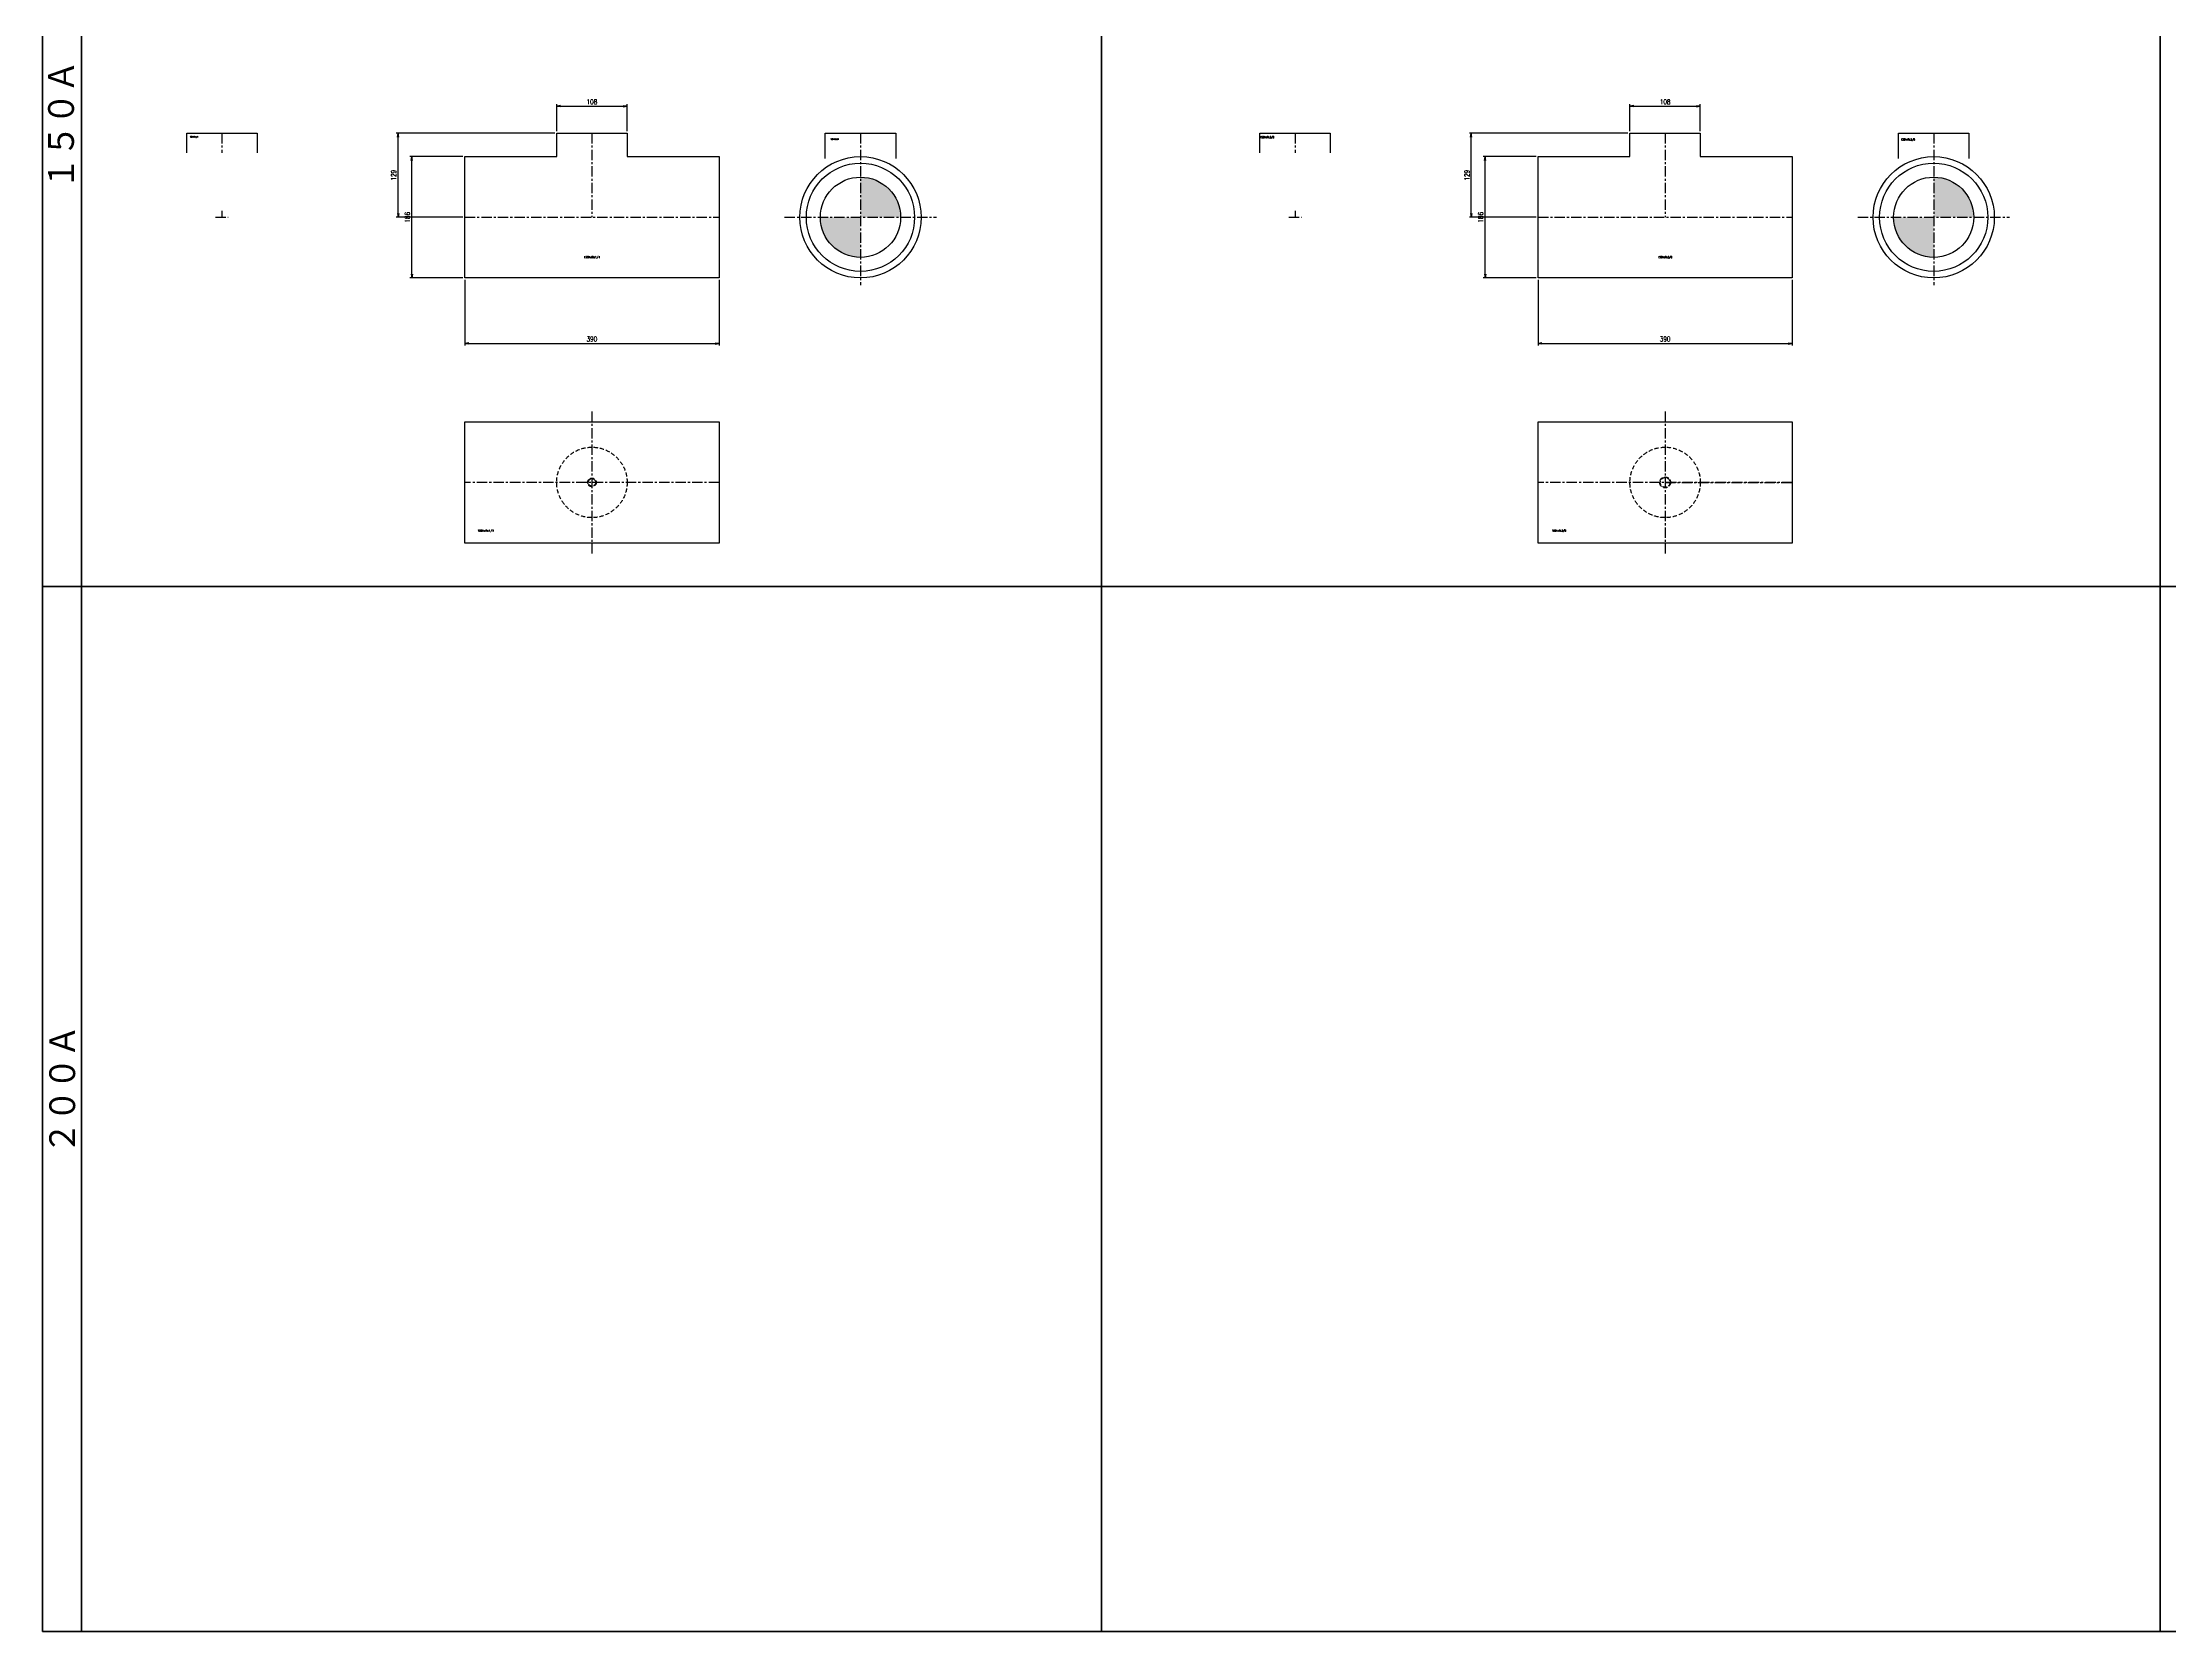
# Model space of a CAD drawing. Header units: millimetres. Extents: x 1711 to 90196, y -23291 to 8516.
# Drawn here: x 53483 to 56746, y -8055 to -5618 of the extents above; entities that cross this region are included whole.
import ezdxf
from ezdxf.enums import TextEntityAlignment as Align

# ---------------------------------------------------------------- set-up
doc = ezdxf.new("R2010")
doc.units = ezdxf.units.MM
doc.header["$PDMODE"] = 35
doc.linetypes.add('CENTER', pattern=[50.8, 31.75, -6.35, 6.35, -6.35])
doc.linetypes.add('HIDDEN', pattern=[9.525, 6.35, -3.175])
doc.layers.add('line', color=153, linetype='Continuous', lineweight=50)
for name, color, linetype in [('寸法', 2, 'Continuous'), ('配管-CVP', 4, 'Continuous'), ('＃配管（PVC)', 21, 'Continuous')]:
    doc.layers.add(name, color=color, linetype=linetype)
doc.styles.add('kpk', font='romans.shx', dxfattribs={"width": 0.7, "bigfont": 'extfont2.shx'})
doc.styles.get("Standard").update_dxf_attribs({"font": 'romans.shx', "bigfont": 'extfont.shx'})
doc.dimstyles.new('KPK-3', dxfattribs={"dimscale": 3, "dimtxt": 2.5, "dimasz": 2, "dimexe": 1, "dimexo": 1, "dimgap": 1, "dimtad": 3, "dimdec": 1, "dimdsep": 46, "dimtxsty": 'kpk', "dimblk": 'OPEN', "dimcen": 2.5, "dimclrd": 2, "dimclre": 2, "dimclrt": 4, "dimadec": 1, "dimazin": 2, "dimtfac": 1, "dimtdec": 1, "dimtmove": 0, "dimatfit": 2, "dimldrblk": 'OPEN', "dimfxl": 0, "dimlwd": -1, "dimlwe": -1, "dimarcsym": 0})

# ---------------------------------------------------------------- blocks, each defined once
blk = doc.blocks.new('_Open')
at = {"color": 0, "linetype": 'ByBlock', "lineweight": -2}
for p, q in [((-1, 0.17), (0, 0)), ((-1, -0.17), (0, 0)), ((0, 0), (-1, 0))]:
    blk.add_line(p, q, dxfattribs=at)
blk = doc.blocks.new('*D2282')
at = {"layer": 'Defpoints', "color": 0, "transparency": 16777216}
for p in [(54049.4, -5793.2), (54130.7, -5793.2), (54130.7, -5979.2)]:
    blk.add_point(p, dxfattribs=at)
at = {"layer": '寸法', "color": 2, "transparency": 16777216}
for p, q in [((54127.7, -5793.2), (54046.4, -5793.2)), ((54049.4, -5973.2), (54049.4, -5799.2)), ((54127.7, -5979.2), (54046.4, -5979.2))]:
    blk.add_line(p, q, dxfattribs=at)
at = {"layer": '寸法', "color": 2, "transparency": 16777216, "xscale": 6, "yscale": 6, "zscale": 6}
for p, rotation in [((54049.4, -5793.2), 90), ((54049.4, -5979.2), 270)]:
    blk.add_blockref('_Open', p, dxfattribs=dict(at, rotation=rotation))
at = {"layer": '寸法', "color": 4, "transparency": 16777216, "insert": (54042.7, -5886.2), "char_height": 7.5, "attachment_point": 5, "rotation": 90, "style": 'kpk', "bg_fill": 3, "box_fill_scale": 1.1, "bg_fill_color": 256, "bg_fill_true_color": 13158600, "bg_fill_transparency": 0}
blk.add_mtext('186', dxfattribs=at)
blk = doc.blocks.new('*D2283')
at = {"layer": 'Defpoints', "color": 0, "transparency": 16777216}
for p in [(54028.4, -5757.2), (54271.7, -5757.2), (54130.7, -5886.2)]:
    blk.add_point(p, dxfattribs=at)
at = {"layer": '寸法', "color": 2, "transparency": 16777216}
for p, q in [((54268.7, -5757.2), (54025.4, -5757.2)), ((54028.4, -5880.2), (54028.4, -5763.2)), ((54127.7, -5886.2), (54025.4, -5886.2))]:
    blk.add_line(p, q, dxfattribs=at)
at = {"layer": '寸法', "color": 2, "transparency": 16777216, "xscale": 6, "yscale": 6, "zscale": 6}
for p, rotation in [((54028.4, -5757.2), 90), ((54028.4, -5886.2), 270)]:
    blk.add_blockref('_Open', p, dxfattribs=dict(at, rotation=rotation))
at = {"layer": '寸法', "color": 4, "transparency": 16777216, "insert": (54021.7, -5821.7), "char_height": 7.5, "attachment_point": 5, "rotation": 90, "style": 'kpk', "bg_fill": 3, "box_fill_scale": 1.1, "bg_fill_color": 256, "bg_fill_true_color": 13158600, "bg_fill_transparency": 0}
blk.add_mtext('129', dxfattribs=at)
blk = doc.blocks.new('*D2284')
at = {"layer": 'Defpoints', "color": 0, "transparency": 16777216}
for p in [(54130.7, -5979.2), (54520.7, -5979.2), (54520.7, -6079.7)]:
    blk.add_point(p, dxfattribs=at)
at = {"layer": '寸法', "color": 2, "transparency": 16777216}
for p, q in [((54130.7, -5982.2), (54130.7, -6082.7)), ((54520.7, -5982.2), (54520.7, -6082.7)), ((54136.7, -6079.7), (54514.7, -6079.7))]:
    blk.add_line(p, q, dxfattribs=at)
at = {"layer": '寸法', "color": 2, "transparency": 16777216, "xscale": 6, "yscale": 6, "zscale": 6, "rotation": 180}
blk.add_blockref('_Open', (54130.7, -6079.7), dxfattribs=at)
at = {"layer": '寸法', "color": 2, "transparency": 16777216, "xscale": 6, "yscale": 6, "zscale": 6}
blk.add_blockref('_Open', (54520.7, -6079.7), dxfattribs=at)
at = {"layer": '寸法', "color": 4, "transparency": 16777216, "insert": (54325.7, -6072.9), "char_height": 7.5, "attachment_point": 5, "style": 'kpk', "bg_fill": 3, "box_fill_scale": 1.1, "bg_fill_color": 256, "bg_fill_true_color": 13158600, "bg_fill_transparency": 0}
blk.add_mtext('390', dxfattribs=at)
blk = doc.blocks.new('*D2285')
at = {"layer": 'Defpoints', "color": 0, "transparency": 16777216}
for p in [(54379.7, -5715.9), (54271.7, -5757.2), (54379.7, -5757.2)]:
    blk.add_point(p, dxfattribs=at)
at = {"layer": '寸法', "color": 2, "transparency": 16777216}
for p, q in [((54271.7, -5754.2), (54271.7, -5712.9)), ((54277.7, -5715.9), (54373.7, -5715.9)), ((54379.7, -5754.2), (54379.7, -5712.9))]:
    blk.add_line(p, q, dxfattribs=at)
at = {"layer": '寸法', "color": 2, "transparency": 16777216, "xscale": 6, "yscale": 6, "zscale": 6, "rotation": 180}
blk.add_blockref('_Open', (54271.7, -5715.9), dxfattribs=at)
at = {"layer": '寸法', "color": 2, "transparency": 16777216, "xscale": 6, "yscale": 6, "zscale": 6}
blk.add_blockref('_Open', (54379.7, -5715.9), dxfattribs=at)
at = {"layer": '寸法', "color": 4, "transparency": 16777216, "insert": (54325.7, -5709.1), "char_height": 7.5, "attachment_point": 5, "style": 'kpk', "bg_fill": 3, "box_fill_scale": 1.1, "bg_fill_color": 256, "bg_fill_true_color": 13158600, "bg_fill_transparency": 0}
blk.add_mtext('108', dxfattribs=at)
blk = doc.blocks.new('A$Cb0ec0105')
at = {"layer": 'line'}
for p, q in [((0, 0), (0, -9662.3)), ((60, 0), (60, -9662.3)), ((1624.4, -9662.3), (1624.4, -100)), ((3248.7, -100), (3248.7, -9662.3)), ((13681.8, -8060), (0, -8060)), ((13681.8, -9662.3), (0, -9662.3))]:
    blk.add_line(p, q, dxfattribs=at)
at = {"layer": 'line', "char_height": 45, "attachment_point": 5, "rotation": 90}
for s, insert in [('１５０Ａ', (30, -7352)), ('２００Ａ', (31.8, -8831.3))]:
    blk.add_mtext(s, dxfattribs=dict(at, insert=insert))
blk = doc.blocks.new('150AxRc1／4-ねじ付BT『Ｔ型』-正面')
at = {"layer": '＃配管（PVC)', "color": 2, "linetype": 'CENTER', "ltscale": 0.5}
for p, q in [((0, 129), (0, 0)), ((-195, 0), (195, 0))]:
    blk.add_line(p, q, dxfattribs=at)
at = {"layer": '＃配管（PVC)', "color": 0, "linetype": 'ByBlock'}
blk.add_lwpolyline([(-195, 93), (-54, 93), (-54, 129), (54, 129), (54, 93), (195, 93), (195, -93), (-195, -93)], close=True, dxfattribs=at)
at = {"layer": 'Defpoints', "color": 6, "style": 'kpk'}
blk.add_text('150AxRc1/4', height=3, dxfattribs=at).set_placement((0, -59.6), align=Align.TOP_CENTER)
blk = doc.blocks.new('150AxRc1／4-ねじ付BT『Ｔ型』-側面')
at = {"layer": '＃配管（PVC)'}
h = blk.add_hatch(color=252, dxfattribs=at)
h.dxf.hatch_style = 1
h.paths.add_polyline_path([(61.5, 0, 0.414214), (0, 61.5), (0, 0)])
h.paths.add_polyline_path([(0, 0), (-61.5, 0, 0.414214), (0, -61.5)])
at = {"layer": '＃配管（PVC)', "color": 2, "linetype": 'CENTER', "ltscale": 0.5}
for p, q in [((0, 129), (0, -104.1)), ((-116.4, 0), (116.4, 0))]:
    blk.add_line(p, q, dxfattribs=at)
at = {"layer": '＃配管（PVC)', "color": 0, "linetype": 'ByBlock'}
blk.add_lwpolyline([(-54, 90.1), (-54, 129), (54, 129), (54, 90.1)], dxfattribs=at)
for radius in [93, 83, 61.5]:
    blk.add_circle((0, 0), radius, dxfattribs=at)
at = {"layer": 'Defpoints', "color": 6, "style": 'kpk', "width": 0.6}
blk.add_text('150AxRc1/4', height=2, dxfattribs=at).set_placement((-39.6, 120.8), align=Align.TOP_CENTER)
blk = doc.blocks.new('150AxRc1／4-ねじ付BT『Ｔ型』-下面')
at = {"layer": '＃配管（PVC)', "color": 2, "linetype": 'CENTER', "ltscale": 0.5}
for p, q in [((0, 108.8), (0, -108.8)), ((195, 0), (-195, 0))]:
    blk.add_line(p, q, dxfattribs=at)
at = {"layer": '＃配管（PVC)', "color": 0, "linetype": 'ByBlock'}
blk.add_lwpolyline([(195, 93), (195, -93), (-195, -93), (-195, 93)], close=True, dxfattribs=at)
at = {"layer": '＃配管（PVC)', "color": 252, "linetype": 'HIDDEN'}
for radius in [54, 5.72]:
    blk.add_circle((0, 0), radius, dxfattribs=at)
at = {"layer": '＃配管（PVC)', "color": 42, "linetype": 'HIDDEN'}
blk.add_circle((0, 0), 6.58, dxfattribs=at)
at = {"layer": 'Defpoints', "color": 6, "style": 'kpk'}
blk.add_text('150AxRc1/4', height=3, dxfattribs=at).set_placement((-162.9, -72.5), align=Align.TOP_CENTER)
blk = doc.blocks.new('150AxRc1／4-ねじ付BT『Ｔ型』-半(側面)')
at = {"layer": '＃配管（PVC)', "color": 2, "linetype": 'CENTER', "ltscale": 0.5}
for p, q in [((0, 129), (0, 99)), ((-9.8, 0), (9.7, 0)), ((0, 9.7), (0, 0))]:
    blk.add_line(p, q, dxfattribs=at)
at = {"layer": '＃配管（PVC)', "color": 0, "linetype": 'ByBlock'}
blk.add_lwpolyline([(-54, 99), (-54, 129), (54, 129), (54, 99)], dxfattribs=at)
at = {"layer": 'Defpoints', "color": 6, "style": 'kpk', "width": 0.6}
blk.add_text('150AxRc1/4', height=2, dxfattribs=at).set_placement((-42.9, 124.2), align=Align.TOP_CENTER)
blk = doc.blocks.new('150AxRc3／8-ねじ付BT『Ｔ型』-正面')
at = {"layer": '＃配管（PVC)', "color": 2, "linetype": 'CENTER', "ltscale": 0.5}
for p, q in [((0, 129), (0, 0)), ((-195, 0), (195, 0))]:
    blk.add_line(p, q, dxfattribs=at)
at = {"layer": '＃配管（PVC)', "color": 0, "linetype": 'ByBlock'}
blk.add_lwpolyline([(-195, 93), (-54, 93), (-54, 129), (54, 129), (54, 93), (195, 93), (195, -93), (-195, -93)], close=True, dxfattribs=at)
at = {"layer": 'Defpoints', "color": 6, "style": 'kpk', "width": 0.7}
blk.add_text('150AxRc3/8', height=3, dxfattribs=at).set_placement((0, -59.6), align=Align.TOP_CENTER)
blk = doc.blocks.new('150AxRc3／8-ねじ付BT『Ｔ型』-下面')
at = {"layer": '＃配管（PVC)', "color": 2, "linetype": 'CENTER', "ltscale": 0.5}
blk.add_line((0, 108.8), (0, -108.8), dxfattribs=at)
at = {"layer": '＃配管（PVC)', "color": 0, "linetype": 'ByBlock'}
blk.add_lwpolyline([(195, 93), (195, -93), (-195, -93), (-195, 93)], close=True, dxfattribs=at)
at = {"layer": '＃配管（PVC)', "color": 2, "linetype": 'CENTER', "ltscale": 0.5}
blk.add_lwpolyline([(0, 0), (195, 0), (-195, 0)], dxfattribs=at)
at = {"layer": '＃配管（PVC)', "color": 252, "linetype": 'HIDDEN'}
for radius in [54, 7.48]:
    blk.add_circle((0, 0), radius, dxfattribs=at)
at = {"layer": '＃配管（PVC)', "color": 42, "linetype": 'HIDDEN'}
blk.add_circle((0, 0), 8.33, dxfattribs=at)
at = {"layer": 'Defpoints', "color": 6, "style": 'kpk', "width": 0.7}
blk.add_text('150AxRc3/8', height=3, dxfattribs=at).set_placement((-162.9, -72.5), align=Align.TOP_CENTER)
blk = doc.blocks.new('150AxRc3／8-ねじ付BT『Ｔ型』-側面')
at = {"layer": '＃配管（PVC)'}
h = blk.add_hatch(color=252, dxfattribs=at)
h.dxf.hatch_style = 1
h.paths.add_polyline_path([(61.5, 0, 0.414214), (0, 61.5), (0, 0)])
h.paths.add_polyline_path([(0, 0), (-61.5, 0, 0.414214), (0, -61.5)])
at = {"layer": '＃配管（PVC)', "color": 2, "linetype": 'CENTER', "ltscale": 0.5}
for p, q in [((0, 129), (0, -104.1)), ((-116.4, 0), (116.4, 0))]:
    blk.add_line(p, q, dxfattribs=at)
at = {"layer": '＃配管（PVC)', "color": 0, "linetype": 'ByBlock'}
blk.add_lwpolyline([(-54, 90.1), (-54, 129), (54, 129), (54, 90.1)], dxfattribs=at)
for radius in [93, 83, 61.5]:
    blk.add_circle((0, 0), radius, dxfattribs=at)
at = {"layer": 'Defpoints', "color": 6, "style": 'kpk', "width": 0.7}
blk.add_text('150AxRc3/8', height=3, dxfattribs=at).set_placement((-39.6, 120.8), align=Align.TOP_CENTER)
blk = doc.blocks.new('150AxRc3／8-ねじ付BT『Ｔ型』-半(側面)')
at = {"layer": '＃配管（PVC)', "color": 2, "linetype": 'CENTER', "ltscale": 0.5}
for p, q in [((0, 129), (0, 99)), ((-9.8, 0), (9.7, 0)), ((0, 9.7), (0, 0))]:
    blk.add_line(p, q, dxfattribs=at)
at = {"layer": '＃配管（PVC)', "color": 0, "linetype": 'ByBlock'}
blk.add_lwpolyline([(-54, 99), (-54, 129), (54, 129), (54, 99)], dxfattribs=at)
at = {"layer": 'Defpoints', "color": 6, "style": 'kpk', "width": 0.7}
blk.add_text('150AxRc3/8', height=3, dxfattribs=at).set_placement((-42.9, 124.2), align=Align.TOP_CENTER)
blk = doc.blocks.new('*D2337')
at = {"layer": 'Defpoints', "color": 0, "transparency": 16777216}
for p in [(55695.8, -5793.2), (55777.1, -5793.2), (55777.1, -5979.2)]:
    blk.add_point(p, dxfattribs=at)
at = {"layer": '寸法', "color": 2, "transparency": 16777216}
for p, q in [((55774.1, -5793.2), (55692.8, -5793.2)), ((55695.8, -5973.2), (55695.8, -5799.2)), ((55774.1, -5979.2), (55692.8, -5979.2))]:
    blk.add_line(p, q, dxfattribs=at)
at = {"layer": '寸法', "color": 2, "transparency": 16777216, "xscale": 6, "yscale": 6, "zscale": 6}
for p, rotation in [((55695.8, -5793.2), 90), ((55695.8, -5979.2), 270)]:
    blk.add_blockref('_Open', p, dxfattribs=dict(at, rotation=rotation))
at = {"layer": '寸法', "color": 4, "transparency": 16777216, "insert": (55689.1, -5886.2), "char_height": 7.5, "attachment_point": 5, "rotation": 90, "style": 'kpk', "bg_fill": 3, "box_fill_scale": 1.1, "bg_fill_color": 256, "bg_fill_true_color": 13158600, "bg_fill_transparency": 0}
blk.add_mtext('186', dxfattribs=at)
blk = doc.blocks.new('*D2338')
at = {"layer": 'Defpoints', "color": 0, "transparency": 16777216}
for p in [(55674.8, -5757.2), (55918.1, -5757.2), (55777.1, -5886.2)]:
    blk.add_point(p, dxfattribs=at)
at = {"layer": '寸法', "color": 2, "transparency": 16777216}
for p, q in [((55915.1, -5757.2), (55671.8, -5757.2)), ((55674.8, -5880.2), (55674.8, -5763.2)), ((55774.1, -5886.2), (55671.8, -5886.2))]:
    blk.add_line(p, q, dxfattribs=at)
at = {"layer": '寸法', "color": 2, "transparency": 16777216, "xscale": 6, "yscale": 6, "zscale": 6}
for p, rotation in [((55674.8, -5757.2), 90), ((55674.8, -5886.2), 270)]:
    blk.add_blockref('_Open', p, dxfattribs=dict(at, rotation=rotation))
at = {"layer": '寸法', "color": 4, "transparency": 16777216, "insert": (55668.1, -5821.7), "char_height": 7.5, "attachment_point": 5, "rotation": 90, "style": 'kpk', "bg_fill": 3, "box_fill_scale": 1.1, "bg_fill_color": 256, "bg_fill_true_color": 13158600, "bg_fill_transparency": 0}
blk.add_mtext('129', dxfattribs=at)
blk = doc.blocks.new('*D2339')
at = {"layer": 'Defpoints', "color": 0, "transparency": 16777216}
for p in [(55777.1, -5979.2), (56167.1, -5979.2), (56167.1, -6079.7)]:
    blk.add_point(p, dxfattribs=at)
at = {"layer": '寸法', "color": 2, "transparency": 16777216}
for p, q in [((55777.1, -5982.2), (55777.1, -6082.7)), ((56167.1, -5982.2), (56167.1, -6082.7)), ((55783.1, -6079.7), (56161.1, -6079.7))]:
    blk.add_line(p, q, dxfattribs=at)
at = {"layer": '寸法', "color": 2, "transparency": 16777216, "xscale": 6, "yscale": 6, "zscale": 6, "rotation": 180}
blk.add_blockref('_Open', (55777.1, -6079.7), dxfattribs=at)
at = {"layer": '寸法', "color": 2, "transparency": 16777216, "xscale": 6, "yscale": 6, "zscale": 6}
blk.add_blockref('_Open', (56167.1, -6079.7), dxfattribs=at)
at = {"layer": '寸法', "color": 4, "transparency": 16777216, "insert": (55972.1, -6072.9), "char_height": 7.5, "attachment_point": 5, "style": 'kpk', "bg_fill": 3, "box_fill_scale": 1.1, "bg_fill_color": 256, "bg_fill_true_color": 13158600, "bg_fill_transparency": 0}
blk.add_mtext('390', dxfattribs=at)
blk = doc.blocks.new('*D2340')
at = {"layer": 'Defpoints', "color": 0, "transparency": 16777216}
for p in [(56026.1, -5715.9), (55918.1, -5757.2), (56026.1, -5757.2)]:
    blk.add_point(p, dxfattribs=at)
at = {"layer": '寸法', "color": 2, "transparency": 16777216}
for p, q in [((55918.1, -5754.2), (55918.1, -5712.9)), ((55924.1, -5715.9), (56020.1, -5715.9)), ((56026.1, -5754.2), (56026.1, -5712.9))]:
    blk.add_line(p, q, dxfattribs=at)
at = {"layer": '寸法', "color": 2, "transparency": 16777216, "xscale": 6, "yscale": 6, "zscale": 6, "rotation": 180}
blk.add_blockref('_Open', (55918.1, -5715.9), dxfattribs=at)
at = {"layer": '寸法', "color": 2, "transparency": 16777216, "xscale": 6, "yscale": 6, "zscale": 6}
blk.add_blockref('_Open', (56026.1, -5715.9), dxfattribs=at)
at = {"layer": '寸法', "color": 4, "transparency": 16777216, "insert": (55972.1, -5709.1), "char_height": 7.5, "attachment_point": 5, "style": 'kpk', "bg_fill": 3, "box_fill_scale": 1.1, "bg_fill_color": 256, "bg_fill_true_color": 13158600, "bg_fill_transparency": 0}
blk.add_mtext('108', dxfattribs=at)

msp = doc.modelspace()

# ---------------------------------------------------------------- block references
at = {"layer": '配管-CVP'}
for name, p in [('150AxRc1／4-ねじ付BT『Ｔ型』-半(側面)', (53758.1259, -5886.1666)), ('150AxRc1／4-ねじ付BT『Ｔ型』-側面', (54737.7377, -5886.1666)), ('150AxRc3／8-ねじ付BT『Ｔ型』-半(側面)', (55404.5034, -5886.1666)), ('150AxRc3／8-ねじ付BT『Ｔ型』-正面', (55972.1101, -5886.1666)), ('150AxRc3／8-ねじ付BT『Ｔ型』-側面', (56384.1152, -5886.1666)), ('150AxRc1／4-ねじ付BT『Ｔ型』-下面', (54325.7327, -6292.7704)), ('150AxRc3／8-ねじ付BT『Ｔ型』-下面', (55972.1101, -6292.7704))]:
    msp.add_blockref(name, p, dxfattribs=at)

# ---------------------------------------------------------------- dimensions: what is measured, and where the dimension line sits
at = {"layer": '寸法'}
dim = msp.add_linear_dim(base=(54049.4403, -5793.1666), p1=(54130.7327, -5979.1666), p2=(54130.7327, -5793.1666), angle=90, dimstyle='KPK-3', dxfattribs=at)
dim.commit()
dim.dimension.update_dxf_attribs({"geometry": '*D2282', "text_midpoint": (54042.6903, -5886.1666)})

# ---------------------------------------------------------------- next in the draw order: dimensions: what is measured, and where the dimension line sits
dim = msp.add_linear_dim(base=(54028.4403, -5757.1666), p1=(54130.7327, -5886.1666), p2=(54271.7327, -5757.1666), angle=90, dimstyle='KPK-3', dxfattribs=at)
dim.commit()
dim.dimension.update_dxf_attribs({"geometry": '*D2283', "text_midpoint": (54021.6903, -5821.6666)})
dim = msp.add_linear_dim(base=(54520.7327, -6079.695), p1=(54130.7327, -5979.1666), p2=(54520.7327, -5979.1666), dimstyle='KPK-3', dxfattribs=at)
dim.commit()
dim.dimension.update_dxf_attribs({"geometry": '*D2284', "text_midpoint": (54325.7327, -6072.945)})

# ---------------------------------------------------------------- next in the draw order: dimensions: what is measured, and where the dimension line sits
dim = msp.add_linear_dim(base=(54379.7327, -5715.8976), p1=(54271.7327, -5757.1666), p2=(54379.7327, -5757.1666), dimstyle='KPK-3', dxfattribs=at)
dim.commit()
dim.dimension.update_dxf_attribs({"geometry": '*D2285', "text_midpoint": (54325.7327, -5709.1476)})

# ---------------------------------------------------------------- next in the draw order: block references
at = {"layer": 'line'}
msp.add_blockref('A$Cb0ec0105', (53482.959, 1607.5677), dxfattribs=at)
at = {"layer": '配管-CVP'}
msp.add_blockref('150AxRc1／4-ねじ付BT『Ｔ型』-正面', (54325.7327, -5886.1666), dxfattribs=at)

# ---------------------------------------------------------------- next in the draw order: dimensions: what is measured, and where the dimension line sits
at = {"layer": '寸法'}
dim = msp.add_linear_dim(base=(55695.8178, -5793.1666), p1=(55777.1101, -5979.1666), p2=(55777.1101, -5793.1666), angle=90, dimstyle='KPK-3', dxfattribs=at)
dim.commit()
dim.dimension.update_dxf_attribs({"geometry": '*D2337', "text_midpoint": (55689.0678, -5886.1666)})

# ---------------------------------------------------------------- next in the draw order: dimensions: what is measured, and where the dimension line sits
dim = msp.add_linear_dim(base=(55674.8178, -5757.1666), p1=(55777.1101, -5886.1666), p2=(55918.1101, -5757.1666), angle=90, dimstyle='KPK-3', dxfattribs=at)
dim.commit()
dim.dimension.update_dxf_attribs({"geometry": '*D2338', "text_midpoint": (55668.0678, -5821.6666)})
dim = msp.add_linear_dim(base=(56167.1101, -6079.695), p1=(55777.1101, -5979.1666), p2=(56167.1101, -5979.1666), dimstyle='KPK-3', dxfattribs=at)
dim.commit()
dim.dimension.update_dxf_attribs({"geometry": '*D2339', "text_midpoint": (55972.1101, -6072.945)})

# ---------------------------------------------------------------- next in the draw order: dimensions: what is measured, and where the dimension line sits
dim = msp.add_linear_dim(base=(56026.1101, -5715.8976), p1=(55918.1101, -5757.1666), p2=(56026.1101, -5757.1666), dimstyle='KPK-3', dxfattribs=at)
dim.commit()
dim.dimension.update_dxf_attribs({"geometry": '*D2340', "text_midpoint": (55972.1101, -5709.1476)})

doc.saveas('drawing.dxf')
